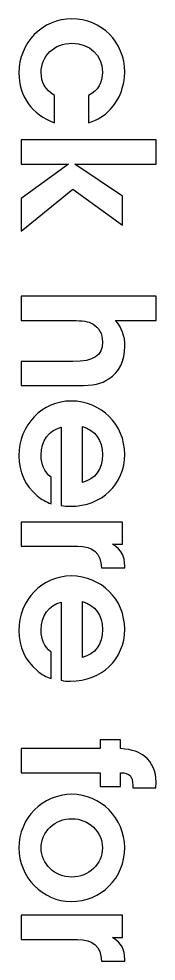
# Model space of a CAD drawing. Extents: x -98 to 566, y 230 to 443.
# Drawn here: x 43.78 to 45.46, y 341.58 to 353.14 of the extents above; entities that cross this region are included whole.
import ezdxf

# ---------------------------------------------------------------- set-up
doc = ezdxf.new("R2010")
doc.units = 0
doc.layers.add('Layer', color=7, linetype='CONTINUOUS')

msp = doc.modelspace()

# ---------------------------------------------------------------- linework, layer by layer
at = {"layer": 'Layer', "color": 7}
for p, q in [((44.215157, 351.862902), (44.215157, 352.197745)), ((44.632598, 352.197745), (44.632598, 351.862902)), ((43.808879, 351.653891), (43.808879, 351.356993)), ((45.458549, 351.653891), (43.808879, 351.653891)), ((45.458549, 351.356993), (45.458549, 351.653891)), ((43.808879, 351.356993), (44.387045, 351.356993)), ((44.387045, 351.356993), (43.808879, 350.935088)), ((45.045574, 350.961877), (44.462943, 351.356993)), ((44.462943, 351.356993), (45.458549, 351.356993)), ((43.808879, 350.535507), (44.440619, 351.048937)), ((43.808879, 350.935088), (43.808879, 350.535507)), ((44.440619, 351.048937), (45.045574, 350.60694)), ((45.045574, 350.60694), (45.045574, 350.961877)), ((43.808879, 349.735517), (43.808879, 349.438622)), ((45.458549, 349.735517), (43.808879, 349.735517)), ((45.458549, 349.438622), (45.458549, 349.735517)), ((43.808879, 349.438622), (44.436154, 349.438622)), ((44.960746, 349.438622), (45.458549, 349.438622)), ((44.440619, 348.936354), (43.808879, 348.936354)), ((43.808879, 348.936354), (43.808879, 348.639456)), ((43.808879, 348.639456), (44.507587, 348.639456)), ((44.29552, 348.129144), (44.29552, 347.171488)), ((44.5567, 347.452757), (44.5567, 348.138074)), ((44.174974, 347.191577), (44.174974, 347.51526)), ((43.808879, 346.966928), (43.808879, 346.67003)), ((45.045574, 346.966928), (43.808879, 346.966928)), ((45.045574, 346.694586), (45.045574, 346.966928)), ((43.808879, 346.67003), (44.496428, 346.67003)), ((44.925028, 346.694586), (45.045574, 346.694586)), ((44.788859, 346.404386), (45.074594, 346.404386)), ((45.074594, 346.404386), (45.074594, 346.426709)), ((44.29552, 345.984035), (44.29552, 345.026379)), ((44.5567, 345.307648), (44.5567, 345.992965)), ((44.174974, 345.046471), (44.174974, 345.370154)), ((45.023244, 344.296581), (44.775459, 344.296581)), ((44.775459, 344.296581), (44.775459, 344.18943)), ((45.023244, 344.18943), (45.023244, 344.296581)), ((44.775459, 344.18943), (43.808873, 344.18943)), ((43.808879, 344.18943), (43.808879, 343.892535)), ((43.808879, 343.892535), (44.775464, 343.892535)), ((44.775464, 343.892535), (44.775464, 343.725112)), ((45.02325, 343.725112), (45.02325, 343.892535)), ((44.775464, 343.725112), (45.02325, 343.725112)), ((45.172813, 343.736274), (45.172813, 343.707253)), ((45.172813, 343.707253), (45.454085, 343.707253)), ((43.808879, 342.144797), (43.808879, 341.847925)), ((45.045574, 342.144797), (43.808879, 342.144797)), ((45.045574, 341.872458), (45.045574, 342.144797)), ((43.808879, 341.847925), (44.496428, 341.847925)), ((44.925028, 341.872458), (45.045574, 341.872458)), ((44.788859, 341.582258), (45.074594, 341.582258)), ((45.074594, 341.582258), (45.074594, 341.604582))]:
    msp.add_line(p, q, dxfattribs=at)
for points in [[(44.427225, 353.137545), (44.067829, 353.137545), (43.779858, 352.842882), (43.779858, 352.476783)], [(45.074594, 352.485713), (45.074594, 352.851812), (44.791091, 353.137545), (44.427225, 353.137545)], [(44.052199, 352.479016), (44.052199, 352.684389), (44.212928, 352.838417), (44.429457, 352.838417)], [(44.429457, 352.838417), (44.645992, 352.838417), (44.802253, 352.691086), (44.802253, 352.485713)], [(43.779858, 352.476783), (43.779858, 352.188818), (43.938354, 351.965586), (44.215157, 351.862902)], [(44.215157, 352.197745), (44.101309, 352.271413), (44.052199, 352.356241), (44.052199, 352.479016)], [(44.802253, 352.485713), (44.802253, 352.351776), (44.746446, 352.258019), (44.632598, 352.197745)], [(44.900475, 352.030322), (45.012088, 352.150868), (45.074594, 352.313826), (45.074594, 352.485713)], [(44.632598, 351.862902), (44.757605, 351.905315), (44.822344, 351.945497), (44.900475, 352.030322)], [(44.436154, 349.438622), (44.558932, 349.438622), (44.628133, 349.427474), (44.68394, 349.396207)], [(45.076827, 349.123868), (45.076827, 349.251108), (45.041109, 349.349329), (44.960746, 349.438622)], [(44.68394, 349.396207), (44.759838, 349.353794), (44.802253, 349.275664), (44.802253, 349.177442)], [(44.802253, 349.177442), (44.802253, 349.003322), (44.699566, 348.936354), (44.440619, 348.936354)], [(44.880383, 348.722051), (45.007623, 348.804646), (45.076827, 348.947516), (45.076827, 349.123868)], [(44.507587, 348.639456), (44.688404, 348.639456), (44.788859, 348.66178), (44.880383, 348.722051)], [(44.42276, 348.450596), (44.061132, 348.450596), (43.779858, 348.158165), (43.779858, 347.780905)], [(45.074594, 347.798764), (45.074594, 348.16263), (44.786626, 348.450596), (44.42276, 348.450596)], [(44.052199, 347.787602), (44.052199, 347.963954), (44.145956, 348.093426), (44.29552, 348.129144)], [(44.5567, 348.138074), (44.715193, 348.091194), (44.802253, 347.970651), (44.802253, 347.794299)], [(43.779858, 347.780905), (43.779858, 347.577767), (43.853523, 347.419274), (44.00309, 347.289799)], [(44.174974, 347.51526), (44.085685, 347.591158), (44.052199, 347.664827), (44.052199, 347.787602)], [(44.409368, 347.160326), (44.793323, 347.160326), (45.074594, 347.430433), (45.074594, 347.798764)], [(44.802253, 347.794299), (44.802253, 347.61125), (44.715193, 347.490707), (44.5567, 347.452757)], [(44.00309, 347.289799), (44.061129, 347.242922), (44.112471, 347.211668), (44.174974, 347.191577)], [(44.29552, 347.171474), (44.337935, 347.162556), (44.364721, 347.160326), (44.409368, 347.160326)], [(44.496428, 346.67003), (44.688404, 346.67003), (44.784394, 346.58297), (44.788859, 346.404386)], [(45.074594, 346.426709), (45.074594, 346.553952), (45.038876, 346.616456), (44.925028, 346.694586)], [(44.42276, 346.305487), (44.061132, 346.305487), (43.779858, 346.013056), (43.779858, 345.635799)], [(45.074594, 345.653655), (45.074594, 346.017521), (44.786626, 346.305487), (44.42276, 346.305487)], [(44.052199, 345.642493), (44.052199, 345.818845), (44.145956, 345.94832), (44.29552, 345.984035)], [(44.5567, 345.992965), (44.715193, 345.946088), (44.802253, 345.825542), (44.802253, 345.64919)], [(43.779858, 345.635799), (43.779858, 345.432658), (43.853523, 345.274165), (44.00309, 345.14469)], [(44.174974, 345.370154), (44.085685, 345.446052), (44.052199, 345.519718), (44.052199, 345.642493)], [(44.409368, 345.015217), (44.793323, 345.015217), (45.074594, 345.285327), (45.074594, 345.653655)], [(44.802253, 345.64919), (44.802253, 345.466144), (44.715193, 345.345598), (44.5567, 345.307648)], [(44.00309, 345.14469), (44.061129, 345.097813), (44.112471, 345.066559), (44.174974, 345.046471)], [(44.29552, 345.026365), (44.337935, 345.017447), (44.364721, 345.015217), (44.409368, 345.015217)], [(45.320142, 344.091208), (45.248709, 344.151482), (45.177273, 344.173803), (45.023244, 344.18943)], [(45.458544, 343.780918), (45.458544, 343.908161), (45.411667, 344.01531), (45.320142, 344.091208)], [(45.02325, 343.892535), (45.134866, 343.890277), (45.172813, 343.852352), (45.172813, 343.736274)], [(45.454085, 343.707253), (45.458544, 343.742971), (45.458544, 343.760827), (45.458544, 343.780918)], [(44.427227, 343.628454), (44.070061, 343.628454), (43.779858, 343.333788), (43.779858, 342.972157)], [(45.074594, 342.974389), (45.074594, 343.333788), (44.782161, 343.628454), (44.427227, 343.628454)], [(44.052199, 342.969899), (44.052199, 343.170805), (44.219625, 343.329298), (44.431689, 343.329298)], [(44.431689, 343.329298), (44.63483, 343.329298), (44.802253, 343.16634), (44.802253, 342.972132)], [(43.779858, 342.972157), (43.779858, 342.612756), (44.070061, 342.313628), (44.418298, 342.313628)], [(44.427225, 342.61273), (44.219625, 342.61273), (44.052199, 342.773456), (44.052199, 342.969899)], [(44.418298, 342.313628), (44.786626, 342.313628), (45.074594, 342.601594), (45.074594, 342.974389)], [(44.802253, 342.972132), (44.802253, 342.773456), (44.632598, 342.61273), (44.427225, 342.61273)], [(44.496428, 341.847925), (44.688404, 341.847925), (44.784394, 341.760842), (44.788859, 341.582258)], [(45.074594, 341.604582), (45.074594, 341.731821), (45.038876, 341.794348), (44.925028, 341.872458)]]:
    msp.add_open_spline(points, degree=3, dxfattribs=at)

doc.saveas('drawing.dxf')
